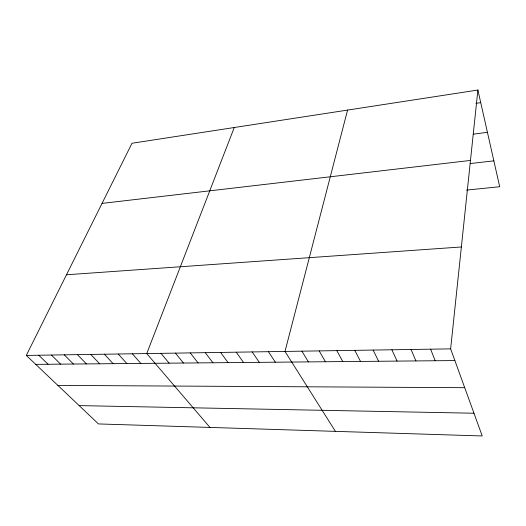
<?xml version="1.0" encoding="UTF-8"?>
<svg xmlns="http://www.w3.org/2000/svg" width="526" height="526" viewBox="0 0 526 526"><rect width="100%" height="100%" fill="white"/><g stroke="black" fill="none" stroke-linecap="round" stroke-linejoin="round"><path stroke-width="0.79" d="M450.637 348.87L477.884 90.031L132 143.25L26.3 355.425L98.474 423.93L482.224 435.969L450.637 348.87L26.3 355.425M347.568 110.085L285.007 351.427L335.417 431.366M234.254 127.522L146.741 353.564L209.966 427.428M475.918 103.352L480.731 102.649M473.42 134.15L487.424 132.322M102.037 203.398L470.474 160.43M470.119 163.573L493.861 160.844M466.496 190.09L499.7 186.743L477.884 90.031M66.48 274.776L461.361 246.964M35.729 364.373L454.878 360.573M57.886 385.407L464.714 387.688M79.17 405.612L473.979 413.226M38.74 355.234L48.07 364.262M51.403 355.037L60.621 364.15M64.29 354.84L73.403 364.031M77.414 354.636L86.409 363.913M90.774 354.432L99.644 363.795M104.378 354.222L113.123 363.67M118.238 354.005L126.851 363.545M132.355 353.788L140.83 363.42M160.963 353.347L169.142 363.164M175.454 353.124L183.475 363.032M190.221 352.893L198.078 362.901M205.265 352.663L212.951 362.769M220.598 352.427L228.106 362.631M236.233 352.183L243.551 362.493M252.171 351.933L259.292 362.348M268.424 351.684L275.341 362.204M301.924 351.171L308.394 361.901M319.183 350.901L325.423 361.75M336.798 350.632L342.794 361.592M354.787 350.349L360.514 361.428M373.144 350.066L378.608 361.27M391.903 349.777L397.077 361.099M411.056 349.481L415.941 360.928M430.63 349.179L435.199 360.757"/></g></svg>
